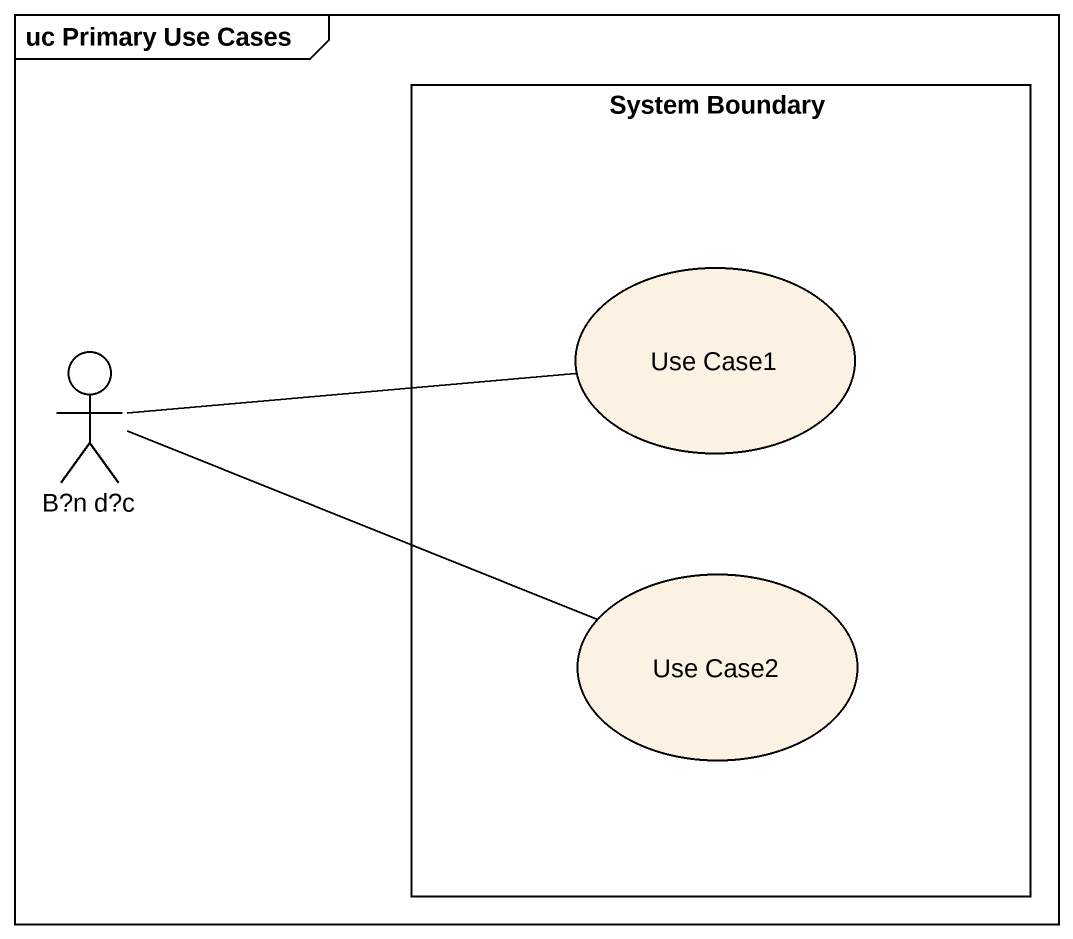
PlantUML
@startuml
mainframe uc Primary Use Cases
rectangle "System Boundary" as System_Boundary {
  usecase "Use Case1" as Use_Case1
  usecase "Use Case2" as Use_Case2
}
actor "B?n d?c" as B_n_d_c
B_n_d_c -right- Use_Case1
B_n_d_c -right- Use_Case2
@enduml
